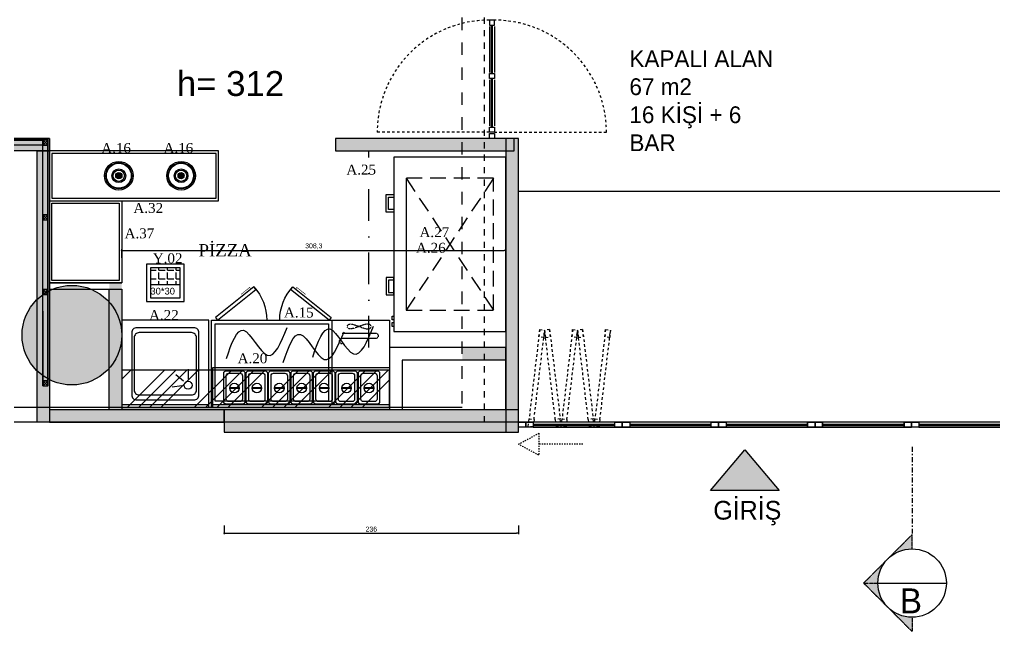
# Model space of a CAD drawing. Header units: inches. Extents: x 19839 to 37459, y -6108 to 838.
# Drawn here: x 35183 to 35965, y -2775 to -2284 of the extents above; entities that cross this region are included whole.
import ezdxf
from ezdxf.enums import TextEntityAlignment as Align

# ---------------------------------------------------------------- set-up
doc = ezdxf.new("R2010")
doc.units = ezdxf.units.IN
doc.header["$MEASUREMENT"] = 0
for name, pattern in [('AXE_D2', [0.546806, 0.264583, -0.105833, 0.070556, -0.105833]), ('DASHDOTX2', [50.8, 25.4, -12.7, 0, -12.7]), ('DASHED', [0.75, 0.5, -0.25]), ('HIDDENX2', [19.05, 12.7, -6.35]), ('JIS_02_1.0', [2, 1, -1])]:
    doc.linetypes.add(name, pattern=pattern)
doc.layers.get('Defpoints').update_dxf_attribs({"lineweight": 5})
for name, color, linetype in [('. JLL Mavi', 5, 'Continuous'), ('01_Existing Wall Hatch', 251, 'Continuous'), ('ABOVE-ATA', 235, 'JIS_02_1.0'), ('ALUMINIUM-ATA', 152, 'Continuous'), ('AVM100_01_KOLON-05', 5, 'Continuous'), ('AVM100_02_KAPEN-CAM-GORUNUS', 253, 'Continuous'), ('COLOUR 2-ATA', 9, 'JIS_02_1.0'), ('ELE-5-ATA', 57, 'Continuous'), ('GLASS-ATA', 140, 'Continuous'), ('GYPSUM-ATA', 11, 'Continuous'), ('Kıtc-002 Çizgi', 7, 'Continuous'), ('Kıtc-028 Yer Izgarası', 252, 'Continuous'), ('Kıtc-041 İstif Rafı', 7, 'Continuous'), ('SECTION-ATA', 211, 'AXE_D2'), ('STEEL-ATA', 111, 'Continuous'), ('TXT-ATA', 7, 'Continuous')]:
    doc.layers.add(name, color=color, linetype=linetype)
doc.styles.add('ATA', font='GOTHIC.TTF')
doc.styles.add('attdef', font='GOTHIC.TTF')
doc.styles.get("Standard").update_dxf_attribs({"font": 'arial.ttf'})
doc.dimstyles.new('ATA 1_20', dxfattribs={"dimtxt": 4, "dimasz": 1.5, "dimexe": 1, "dimexo": 4, "dimgap": 1, "dimtad": 1, "dimdec": 1, "dimzin": 9, "dimtxsty": 'ATA', "dimblk": 'DOT', "dimcen": 2, "dimclrd": 256, "dimclre": 256, "dimclrt": 256, "dimadec": 1, "dimazin": 2, "dimtfac": 1, "dimtdec": 1, "dimtix": 1, "dimtmove": 2, "dimatfit": 3, "dimldrblk": 'ARCHTICK', "dimfxl": 6, "dimfxlon": 1, "dimarcsym": 0})

# ---------------------------------------------------------------- blocks, each defined once
blk = doc.blocks.new('zemin 2')
at = {"layer": '01_Existing Wall Hatch'}
h = blk.add_hatch(color=0, dxfattribs=at)
h.dxf.hatch_style = 1
edge = h.paths.add_edge_path()
edge.add_arc((21070.89, 2993.75), 40, 0, 360)
at = {"layer": 'ABOVE-ATA', "color": 0, "ltscale": 10}
blk.add_line((21384.21, 2938.75, 0), (21384.21, 3958.88, 0), dxfattribs=at)
at = {"layer": 'AVM100_01_KOLON-05', "color": 0}
blk.add_circle((21070.89, 2993.75), 40, dxfattribs=at)
at = {"layer": 'AVM100_02_KAPEN-CAM-GORUNUS', "color": 0}
for p, q in [((21384.21, 2935.75), (20460.89, 2935.75)), ((21825.21, 2923.75), (20460.89, 2923.75))]:
    blk.add_line(p, q, dxfattribs=at)
at = {"layer": 'GYPSUM-ATA', "color": 0}
for p, q in [((21047.69, 3146.35), (20465.01, 3146.35)), ((20469.01, 3150.35), (21047.69, 3150.35)), ((21047.69, 2952.97), (21047.69, 3150.35)), ((21047.81, 3150.23), (21051.57, 3146.47)), ((21047.81, 3146.47), (21051.57, 3150.23)), ((21047.81, 3150.23), (21051.57, 3146.47)), ((21047.81, 3146.47), (21051.57, 3150.23)), ((21051.69, 2952.97), (21051.69, 3150.35)), ((21047.81, 3090.23), (21051.57, 3086.47)), ((21047.81, 3086.47), (21051.57, 3090.23)), ((21047.81, 3030.23), (21051.57, 3026.47)), ((21047.81, 3026.47), (21051.57, 3030.23)), ((21047.69, 3012.89), (21047.69, 2956.97)), ((21047.81, 2956.85), (21051.57, 2953.09)), ((21047.81, 2953.09), (21051.57, 2956.85))]:
    blk.add_line(p, q, dxfattribs=at)
for points in [[(21052.89, 2952.75), (21052.89, 3151.75), (20464.21, 3151.75)], [(21051.69, 2953.17), (21051.69, 3150.55), (20464.21, 3150.55)]]:
    blk.add_lwpolyline(points, dxfattribs=at)
for points in [[(21047.69, 3146.35), (21051.69, 3146.35), (21051.69, 3150.35), (21047.69, 3150.35)], [(21047.69, 3146.35), (21051.69, 3146.35), (21051.69, 3150.35), (21047.69, 3150.35)], [(21047.81, 3146.47), (21051.57, 3146.47), (21051.57, 3150.23), (21047.81, 3150.23)], [(21047.81, 3146.47), (21051.57, 3146.47), (21051.57, 3150.23), (21047.81, 3150.23)], [(21047.69, 3086.35), (21051.69, 3086.35), (21051.69, 3090.35), (21047.69, 3090.35)], [(21047.81, 3086.47), (21051.57, 3086.47), (21051.57, 3090.23), (21047.81, 3090.23)], [(21047.69, 3026.35), (21051.69, 3026.35), (21051.69, 3030.35), (21047.69, 3030.35)], [(21047.81, 3026.47), (21051.57, 3026.47), (21051.57, 3030.23), (21047.81, 3030.23)], [(21047.69, 2952.97), (21051.69, 2952.97), (21051.69, 2956.97), (21047.69, 2956.97)], [(21047.81, 2953.09), (21051.57, 2953.09), (21051.57, 2956.85), (21047.81, 2956.85)]]:
    blk.add_lwpolyline(points, close=True, dxfattribs=at)
at = {"layer": '. JLL Mavi', "color": 0}
blk.add_text('h= 312', height=20, dxfattribs=at).set_placement((21155.07, 3185.84, -1140.6))
blk = doc.blocks.new('sect_sign')
h = blk.add_hatch(color=0)
h.paths.add_polyline_path([(27.5, 0, -0.198912), (19.45, -19.45), (38.89, 0)])
h.paths.add_polyline_path([(-38.89, 0), (-19.45, -19.45, -0.198912), (-27.5, 0)])
blk.add_hatch(color=0).paths.add_polyline_path([(-19.45, -19.45), (0, -38.89), (19.45, -19.45, -0.414214)])
at = {"color": 0}
for p, q in [((0, -38.89), (-38.89, 0)), ((-27.5, 0), (-38.89, 0)), ((38.89, 0), (0, -38.89)), ((27.5, 0), (38.89, 0)), ((0, -38.89), (0, -27.5))]:
    blk.add_line(p, q, dxfattribs=at)
blk = doc.blocks.new('*U94')
at = {"color": 0, "linetype": 'Continuous'}
blk.add_line((27.5, 0), (-27.5, 0), dxfattribs=at)
blk.add_circle((0, 0), 27.5, dxfattribs=at)
at = {"xscale": -1, "rotation": 89.99999999999993}
blk.add_blockref('sect_sign', (0, 0), dxfattribs=at)
at = {"layer": 'SECTION-ATA', "color": 7, "style": 'attdef', "flags": 4}
blk.add_attdef('SECT', text='', height=20, dxfattribs=at).set_placement((0, -2), align=Align.BOTTOM_CENTER)
blk.add_attdef('PAGE', text='', height=10, dxfattribs=at).set_placement((0, -3), align=Align.TOP_CENTER)
blk = doc.blocks.new('A$C014F030A')
at = {"layer": 'Kıtc-002 Çizgi'}
for p, q in [((14, 6.1), (0, 6.1)), ((0, 6.1), (0, 0)), ((2, 6.1), (2, 2)), ((2, 2), (12, 2)), ((12, 2), (12, 6.1)), ((14, 0), (14, 6.1)), ((0, 0), (14, 0))]:
    blk.add_line(p, q, dxfattribs=at)
blk = doc.blocks.new('A$C591000E1')
at = {"layer": 'Kıtc-002 Çizgi'}
for points in [[(127.76, 6.1), (130.83, 6.1), (130.83, 4.69), (127.76, 4.69)], [(132.95, 6.1), (136.01, 6.1), (136.01, 4.69), (132.95, 4.69)]]:
    blk.add_lwpolyline(points, close=True, dxfattribs=at)
at = {"layer": 'Kıtc-041 İstif Rafı', "linetype": 'HIDDENX2'}
for p, q in [((17, 16.1), (123, 86.1)), ((17, 86.1), (123, 16.1))]:
    blk.add_line(p, q, dxfattribs=at)
at = {"layer": 'Kıtc-041 İstif Rafı'}
blk.add_line((17, 16.1), (123, 16.1), dxfattribs=at)
blk.add_lwpolyline([(0, 6.1), (140, 6.1), (140, 96.1), (0, 96.1)], close=True, dxfattribs=at)
at = {"layer": 'Kıtc-041 İstif Rafı', "linetype": 'HIDDENX2'}
blk.add_lwpolyline([(17, 16.1), (123, 16.1), (123, 86.1), (17, 86.1)], close=True, dxfattribs=at)
at = {"layer": 'Kıtc-002 Çizgi', "xscale": -1}
blk.add_blockref('A$C014F030A', (44.11, 0), dxfattribs=at)
at = {"layer": 'Kıtc-002 Çizgi'}
blk.add_blockref('A$C014F030A', (96.71, 0), dxfattribs=at)
blk = doc.blocks.new('A$C20263615')
at = {"layer": 'Kıtc-002 Çizgi'}
blk.add_line((143, 94.83), (0, 94.83), dxfattribs=at)
at = {"layer": 'Kıtc-002 Çizgi', "linetype": 'DASHED', "ltscale": 0.1}
for p, q in [((109.17, 32.59), (109, 31.86)), ((109, 31.86), (109.17, 31.12)), ((109.66, 33.23), (109.17, 32.59)), ((110.47, 33.69), (109.66, 33.23)), ((111.62, 33.86), (110.47, 33.69)), ((113.07, 33.69), (111.62, 33.86)), ((114.78, 33.23), (113.07, 33.69)), ((116.64, 32.59), (114.78, 33.23)), ((118.59, 31.86), (116.64, 32.59)), ((116.64, 31.12), (118.59, 31.86)), ((118.59, 31.86), (120.54, 32.59)), ((120.54, 31.12), (118.59, 31.86)), ((120.54, 32.59), (122.4, 33.23)), ((122.4, 33.23), (124.1, 33.69)), ((124.1, 33.69), (125.56, 33.86)), ((125.56, 33.86), (126.7, 33.69)), ((126.7, 33.69), (127.52, 33.23)), ((127.52, 33.23), (128.01, 32.59)), ((128.01, 32.59), (128.17, 31.86)), ((128.17, 31.86), (128.01, 31.12)), ((109.17, 31.12), (109.66, 30.48)), ((109.66, 30.48), (110.47, 30.03)), ((110.47, 30.03), (111.62, 29.86)), ((111.62, 29.86), (113.07, 30.03)), ((113.07, 30.03), (114.78, 30.48)), ((114.78, 30.48), (116.64, 31.12)), ((122.4, 30.48), (120.54, 31.12)), ((124.1, 30.03), (122.4, 30.48)), ((125.56, 29.86), (124.1, 30.03)), ((126.7, 30.03), (125.56, 29.86)), ((127.52, 30.48), (126.7, 30.03)), ((128.01, 31.12), (127.52, 30.48))]:
    blk.add_line(p, q, dxfattribs=at)
at = {"layer": 'Kıtc-002 Çizgi'}
for points in [[(143, 26.83), (143, 96.83), (0, 96.83), (0, 26.83)], [(34.05, 0), (3.15, 24.77), (4.8, 26.83), (35.7, 2.06)], [(65.2, 0), (96.1, 24.77), (94.44, 26.83), (63.55, 2.06)]]:
    blk.add_lwpolyline(points, close=True, dxfattribs=at)
at = {"layer": 'Kıtc-002 Çizgi', "linetype": 'DASHED'}
blk.add_lwpolyline([(97, 94.83), (97, 26.83)], dxfattribs=at)
blk.add_lwpolyline([(94, 91.83), (3, 91.83), (3, 29.83), (94, 29.83)], close=True, dxfattribs=at)
for points in [[(131.67, 41.51), (105, 41.51, -1), (105, 45.86)], [(105, 37.17), (131.67, 37.17, 1), (131.67, 41.51)]]:
    blk.add_lwpolyline(points, format="xyb", dxfattribs=at)
at = {"layer": 'Kıtc-002 Çizgi', "const_width": 0.44}
for points in [[(31.79, 1.81), (30.72, 0.48), (25.05, 5.03), (23.6, 6.19)], [(67.46, 1.81), (68.52, 0.48), (74.19, 5.03), (75.64, 6.19)]]:
    blk.add_lwpolyline(points, dxfattribs=at)
at = {"layer": 'Kıtc-002 Çizgi'}
for centre, start, end in [((4.8, 26.83), 317.45675, 0), ((94.44, 26.83), 180, 222.54325)]:
    blk.add_arc(centre, 39.6, start, end, dxfattribs=at)
blk = doc.blocks.new('A$C01E77913')
at = {"layer": 'Kıtc-002 Çizgi'}
for points in [[(2, 26.8), (15, 26.8, -0.414214), (17, 24.8), (17, 2, -0.414214), (15, 0), (2, 0, -0.414214), (0, 2), (0, 24.8, -0.414214)], [(4, 24.8), (13, 24.8, -0.414214), (15, 22.8), (15, 4, -0.414214), (13, 2), (4, 2, -0.414214), (2, 4), (2, 22.8, -0.414214)]]:
    blk.add_lwpolyline(points, format="xyb", close=True, dxfattribs=at)
blk.add_lwpolyline([(4.71, 14.27), (12.21, 14.27), (12.21, 13.52), (4.71, 13.52)], close=True, dxfattribs=at)
blk.add_circle((8.46, 13.87), 3.82, dxfattribs=at)
blk = doc.blocks.new('A$C357E3BED')
at = {"layer": 'Kıtc-002 Çizgi'}
blk.add_lwpolyline([(142, 32), (0, 32), (0, 0), (142, 0)], close=True, dxfattribs=at)
at = {"layer": 'Kıtc-002 Çizgi', "xscale": -1}
for p in [(25.91, 2.6), (43.91, 2.6), (61.91, 2.6), (79.91, 2.6), (97.91, 2.6), (115.91, 2.6), (133.91, 2.6)]:
    blk.add_blockref('A$C01E77913', p, dxfattribs=at)
blk = doc.blocks.new('A$C00CD139F')
at = {"layer": 'Kıtc-041 İstif Rafı', "color": 4}
for points in [[(11.99, 57.53), (25.84, 34.95), (44.8, 54.98), (60.84, 32.76)], [(57.56, 60.81), (71.41, 38.23), (90.36, 58.26), (106.4, 36.04)], [(81.25, 56.44), (95.1, 33.86), (114.06, 53.89), (130.1, 31.67)]]:
    blk.add_spline(points, degree=3, dxfattribs=at)
at = {"layer": 'Kıtc-002 Çizgi'}
blk.add_blockref('A$C357E3BED', (1, 64.83), dxfattribs=at)
at = {"layer": 'Kıtc-041 İstif Rafı'}
blk.add_blockref('A$C20263615', (0, 0), dxfattribs=at)
blk = doc.blocks.new('A$C59A6314D')
at = {"layer": 'Kıtc-002 Çizgi'}
for p, q in [((16.52, 47.29), (16.52, 39.4)), ((20.43, 48.95), (26.53, 43.94)), ((21.66, 52.76), (29.47, 53.87))]:
    blk.add_line(p, q, dxfattribs=at)
for points in [[(0, 0), (70, 0), (70, 70), (0, 70)], [(0, 68), (70, 68), (70, 70), (0, 70)]]:
    blk.add_lwpolyline(points, close=True, dxfattribs=at)
for points in [[(12, 6), (58, 6, 0.414214), (62, 10), (62, 60, 0.414214), (58, 64), (12, 64, 0.414214), (8, 60), (8, 10, 0.414214)], [(14, 10), (56, 10, 0.414214), (60, 14), (60, 56, 0.414214), (56, 60), (14, 60, 0.414214), (10, 56), (10, 14, 0.414214)]]:
    blk.add_lwpolyline(points, format="xyb", close=True, dxfattribs=at)
blk.add_circle((16.71, 52.26), 3.19, dxfattribs=at)
blk = doc.blocks.new('A$C1B107A17')
at = {"layer": 'Kıtc-002 Çizgi'}
h = blk.add_hatch(dxfattribs=at)
h.set_pattern_fill('ANSI34', color=254, scale=2, angle=180, style=0)
h.set_pattern_definition([(225, (4612.32, 2067.5), (26.94077, -26.94077), []), (225, (4603.34, 2067.5), (26.94077, -26.94077), []), (225, (4594.36, 2067.5), (26.94077, -26.94077), []), (225, (4585.38, 2067.5), (26.94077, -26.94077), [])])
h.paths.add_polyline_path([(215, 0), (215, 30), (0, 30), (0, 0)])
blk.add_lwpolyline([(215, 30), (0, 30), (0, 0), (215, 0)], close=True, dxfattribs=at)
blk = doc.blocks.new('A$C28B02751')
at = {"linetype": 'Continuous'}
h = blk.add_hatch(color=256, dxfattribs=at)
h.paths.add_polyline_path([(1, 11.5, 1), (22, 11.5, 1)])
h.paths.add_polyline_path([(21.5, 11.5, -1), (1.5, 11.5, -1)], flags=16)
h.paths.add_polyline_path([(17, 11.5, -1), (6, 11.5, -1)], flags=0)
h.paths.add_polyline_path([(16, 11.5, -1), (7, 11.5, -1)], flags=0)
h.paths.add_polyline_path([(14, 11.5, -1), (9, 11.5, -1)], flags=0)
h = blk.add_hatch(color=256, dxfattribs=at)
h.paths.add_polyline_path([(17, 11.5, 1), (6, 11.5, 1)])
h.paths.add_polyline_path([(7, 11.5, -1), (16, 11.5, -1)], flags=16)
h.paths.add_polyline_path([(9, 11.5, -1), (14, 11.5, -1)], flags=0)
blk.add_hatch(color=256, dxfattribs=at).paths.add_polyline_path([(14, 11.5, 1), (9, 11.5, 1)])
h = blk.add_hatch(dxfattribs=at)
h.set_pattern_fill('AR-CONC', color=256, scale=20, angle=180, style=0)
h.set_pattern_definition([(230, (9440.36, 5563.46), (-143.452, 12.5504), [15, -165]), (175, (9440.36, 5563.46), (27.7503, -150.4384), [12, -132]), (280.4514, (9428.4, 5564.5), (-115.7019, -137.8879), [12.748, -140.2284]), (226.1842, (9440.36, 5523.46), (-213.4482, 33.1038), [22.5, -247.5]), (276.6356, (9422.57, 5526.22), (-186.9325, -194.8236), [19.122, -210.3426]), (171.1842, (9440.36, 5523.46), (-186.9324, -194.8237), [18, -198]), (201, (9420.36, 5533.46), (-119.3814, 80.5238), [15, -165]), (146, (9420.36, 5533.46), (-48.663, -145.03), [12, -132]), (251.4514, (9410.41, 5540.17), (-168.0445, -64.5061), [12.748, -140.2284]), (217.5, (9440.36, 5563.46), (-2.43197, -66.57877), [0, -130.4, 0, -134, 0, -132.5]), (187.5, (9440.36, 5563.46), (-52.6139, -78.88234), [0, -76.4, 0, -127.4, 0, -50.5]), (147.5, (9484.96, 5563.46), (-106.7645, 4.51097), [0, -50, 0, -156, 0, -207]), (137.5, (9504.96, 5563.46), (-116.6372, -20.021), [0, -65, 0, -103.6, 0, -147])])
h.paths.add_polyline_path([(14, 11.5, 1), (9, 11.5, 1)])
for radius in [11.5, 10.5, 10, 5.5, 4.5, 2.5]:
    blk.add_circle((11.5, 11.5, 0), radius, dxfattribs=at)
blk = doc.blocks.new('A$C13EC1C8F')
at = {"layer": 'Kıtc-002 Çizgi'}
blk.add_blockref('A$C28B02751', (3.13, 0, 0), dxfattribs=at)
at = {"layer": 'Kıtc-002 Çizgi', "insert": (0.56, 37.79), "char_height": 8, "attachment_point": 1}
blk.add_mtext_dynamic_manual_height_columns('{\\fTimes New Roman|b0|i0|c162|p18;A.16}', width=42.8092, gutter_width=12.5, heights=[0], dxfattribs=at)
blk = doc.blocks.new('A$C0F7573D6')
at = {"layer": 'Kıtc-002 Çizgi'}
for points in [[(58, 0), (0, 0), (0, 66.01), (58, 66.01)], [(56, 2), (2, 2), (2, 64.01), (56, 64.01)]]:
    blk.add_lwpolyline(points, close=True, dxfattribs=at)
blk = doc.blocks.new('A$C1AAB3821')
at = {"layer": 'Kıtc-028 Yer Izgarası'}
for p, q in [((30, 30), (0, 30)), ((0, 30), (0, 0)), ((27, 27), (3, 27)), ((3, 27), (3, 3)), ((3, 25.24), (7.74, 25.24)), ((9.65, 25.24), (9.65, 27)), ((9.65, 25.24), (14.73, 25.24)), ((16.63, 25.24), (16.63, 27)), ((16.63, 25.24), (21.71, 25.24)), ((23.62, 25.24), (23.62, 27)), ((23.62, 25.24), (27, 25.24)), ((27, 3), (27, 27)), ((30, 0), (30, 30)), ((3, 18.25), (7.74, 18.25)), ((9.65, 18.25), (9.65, 23.33)), ((9.65, 18.25), (14.73, 18.25)), ((9.65, 13.5), (9.65, 16.35)), ((16.63, 18.25), (16.63, 23.33)), ((16.63, 18.25), (21.71, 18.25)), ((16.63, 13.5), (16.63, 16.35)), ((23.62, 18.25), (23.62, 23.33)), ((23.62, 18.25), (27, 18.25)), ((23.62, 13.5), (23.62, 16.35)), ((27, 13.5), (3, 13.5)), ((3, 13.5), (3, 3)), ((27, 3), (27, 13.5)), ((0, 0), (30, 0)), ((3, 3), (27, 3)), ((3, 3), (27, 3))]:
    blk.add_line(p, q, dxfattribs=at)
blk.add_text('30*30', height=5.4, dxfattribs=at).set_placement((3, 5.64))
blk = doc.blocks.new('_Dot')
at = {"color": 0, "linetype": 'ByBlock', "lineweight": -2}
blk.add_line((-0.5, 0), (-1, 0), dxfattribs=at)
at = {"color": 0, "linetype": 'ByBlock', "const_width": 0.5}
blk.add_lwpolyline([(-0.25, 0, 1), (0.25, 0, 1)], format="xyb", close=True, dxfattribs=at)
blk = doc.blocks.new('*D96')
at = {"lineweight": -2, "transparency": 16777216}
for p, q in [((35264.74, -2475), (35264.74, -2468)), ((35266.24, -2469), (35571.56, -2469)), ((35573.06, -2475), (35573.06, -2468))]:
    blk.add_line(p, q, dxfattribs=at)
at = {"layer": 'Defpoints', "color": 0, "transparency": 16777216}
for p in [(35573.06, -2469), (35264.74, -2548.58), (35573.06, -2547.08)]:
    blk.add_point(p, dxfattribs=at)
at = {"lineweight": -2, "transparency": 16777216, "xscale": 1.5, "yscale": 1.5, "zscale": 1.5, "rotation": 180}
blk.add_blockref('_Dot', (35264.74, -2469), dxfattribs=at)
at = {"lineweight": -2, "transparency": 16777216, "xscale": 1.5, "yscale": 1.5, "zscale": 1.5}
blk.add_blockref('_Dot', (35573.06, -2469), dxfattribs=at)
at = {"transparency": 16777216, "insert": (35418.9, -2465.71), "char_height": 4, "attachment_point": 5, "style": 'ATA'}
blk.add_mtext('308,3', dxfattribs=at)
blk = doc.blocks.new('_ArchTick')
at = {"color": 0, "linetype": 'ByBlock', "const_width": 0.15}
blk.add_lwpolyline([(-0.5, -0.5), (0.5, 0.5)], dxfattribs=at)
blk = doc.blocks.new('*D110')
at = {"lineweight": -2, "transparency": 16777216}
for p, q in [((35347.06, -2690), (35347.06, -2697)), ((35583.06, -2690), (35583.06, -2697)), ((35348.56, -2696), (35581.56, -2696))]:
    blk.add_line(p, q, dxfattribs=at)
at = {"layer": 'Defpoints', "color": 0, "transparency": 16777216}
for p in [(35347.06, -2615.08), (35583.06, -2615.08), (35583.06, -2696)]:
    blk.add_point(p, dxfattribs=at)
at = {"lineweight": -2, "transparency": 16777216, "xscale": 1.5, "yscale": 1.5, "zscale": 1.5, "rotation": 180}
blk.add_blockref('_Dot', (35347.06, -2696), dxfattribs=at)
at = {"lineweight": -2, "transparency": 16777216, "xscale": 1.5, "yscale": 1.5, "zscale": 1.5}
blk.add_blockref('_Dot', (35583.06, -2696), dxfattribs=at)
at = {"transparency": 16777216, "insert": (35465.06, -2692.9), "char_height": 4, "attachment_point": 5, "style": 'ATA'}
blk.add_mtext('236', dxfattribs=at)

msp = doc.modelspace()

# ---------------------------------------------------------------- hatches: boundary and pattern name
at = {"layer": '01_Existing Wall Hatch'}
h = msp.add_hatch(color=256, dxfattribs=at)
h.dxf.hatch_style = 1
h.paths.add_polyline_path([(35206.74, -2388.68), (34734.38, -2389.08), (34734.38, -2379.08), (35206.74, -2378.68)])
h = msp.add_hatch(color=256, dxfattribs=at)
h.dxf.hatch_style = 1
h.paths.add_polyline_path([(35579.74, -2379.08), (35436.4, -2379.08), (35436.4, -2389.08), (35579.74, -2389.08)])
h = msp.add_hatch(color=256, dxfattribs=at)
h.dxf.hatch_style = 1
h.paths.add_polyline_path([(35573.06, -2597.08), (35583.06, -2597.08), (35583.06, -2379.08), (35573.06, -2379.08)])
h = msp.add_hatch(color=256, dxfattribs=at)
h.dxf.hatch_style = 1
h.paths.add_polyline_path([(35206.74, -2389.08), (35206.74, -2607.08), (35196.74, -2607.08), (35196.74, -2389.08)])
h = msp.add_hatch(color=256, dxfattribs=at)
h.dxf.hatch_style = 1
h.paths.add_polyline_path([(35264.74, -2495.09), (35264.74, -2597.08), (35254.74, -2597.08), (35254.74, -2495.09)])
h = msp.add_hatch(color=256, dxfattribs=at)
h.dxf.hatch_style = 1
h.paths.add_polyline_path([(35555.78, -2547.08), (35538.06, -2547.08), (35538.06, -2557.08), (35555.78, -2557.08)])
h.paths.add_polyline_path([(35579.74, -2547.08), (35555.78, -2547.08), (35555.78, -2557.08), (35579.74, -2557.08)])
h = msp.add_hatch(color=256, dxfattribs=at)
h.dxf.hatch_style = 1
h.paths.add_polyline_path([(35206.74, -2607.08), (35347.06, -2607.08), (35347.06, -2597.08), (35206.74, -2597.08)])
h = msp.add_hatch(color=256, dxfattribs=at)
h.dxf.hatch_style = 1
h.paths.add_polyline_path([(35347.06, -2597.08), (35347.06, -2615.08), (35583.06, -2615.08), (35583.06, -2597.08)])
at = {"layer": 'TXT-ATA'}
h = msp.add_hatch(color=256, dxfattribs=at)
h.dxf.hatch_style = 1
h.paths.add_polyline_path([(35764.81, -2629.15), (35792.42, -2661.79), (35737.2, -2661.79)])

# ---------------------------------------------------------------- linework, layer by layer
msp.add_line((35583.06, -2421.47), (35979.06, -2421.47))
at = {"layer": 'ABOVE-ATA', "ltscale": 5}
msp.add_line((35555.78, -2607.08, 0), (35555.78, -1572.08, 0), dxfattribs=at)
at = {"layer": 'ALUMINIUM-ATA'}
for points in [[(35589.06, -2611.08), (35583.06, -2611.08), (35583.06, -2607.08), (35589.06, -2607.08)], [(35595.06, -2611.08), (35589.06, -2611.08), (35589.06, -2607.08), (35595.06, -2607.08)], [(35595.06, -2611.08), (35589.06, -2611.08), (35589.06, -2607.08), (35595.06, -2607.08)], [(35666.44, -2611.08), (35660.44, -2611.08), (35660.44, -2607.08), (35666.44, -2607.08)], [(35666.44, -2611.08), (35660.44, -2611.08), (35660.44, -2607.08), (35666.44, -2607.08)], [(35672.44, -2611.08), (35666.44, -2611.08), (35666.44, -2607.08), (35672.44, -2607.08)], [(35743.82, -2611.08), (35737.82, -2611.08), (35737.82, -2607.08), (35743.82, -2607.08)], [(35743.82, -2611.08), (35737.82, -2611.08), (35737.82, -2607.08), (35743.82, -2607.08)], [(35749.82, -2611.08), (35743.82, -2611.08), (35743.82, -2607.08), (35749.82, -2607.08)], [(35749.82, -2611.08), (35743.82, -2611.08), (35743.82, -2607.08), (35749.82, -2607.08)], [(35815.2, -2611.08), (35821.2, -2611.08), (35821.2, -2607.08), (35815.2, -2607.08)], [(35821.2, -2611.08), (35815.2, -2611.08), (35815.2, -2607.08), (35821.2, -2607.08)], [(35821.2, -2611.08), (35827.2, -2611.08), (35827.2, -2607.08), (35821.2, -2607.08)], [(35827.2, -2611.08), (35821.2, -2611.08), (35821.2, -2607.08), (35827.2, -2607.08)], [(35827.2, -2611.08), (35821.2, -2611.08), (35821.2, -2607.08), (35827.2, -2607.08)], [(35827.2, -2611.08), (35821.2, -2611.08), (35821.2, -2607.08), (35827.2, -2607.08)], [(35892.58, -2611.08), (35898.58, -2611.08), (35898.58, -2607.08), (35892.58, -2607.08)], [(35898.58, -2611.08), (35892.58, -2611.08), (35892.58, -2607.08), (35898.58, -2607.08)], [(35904.58, -2611.08), (35898.58, -2611.08), (35898.58, -2607.08), (35904.58, -2607.08)], [(35904.58, -2611.08), (35898.58, -2611.08), (35898.58, -2607.08), (35904.58, -2607.08)]]:
    msp.add_lwpolyline(points, close=True, dxfattribs=at)
at = {"layer": 'COLOUR 2-ATA'}
msp.add_line((35634.85, -2624.69), (35599.41, -2624.69), dxfattribs=at)
at = {"layer": 'COLOUR 2-ATA', "ltscale": 2, "elevation": 0}
for points in [[(35559.78, -2374.08), (35469.78, -2374.08)], [(35563.78, -2374.08), (35653.78, -2374.08)], [(35600.19, -2532.52), (35591.65, -2604.39)], [(35595.62, -2604.86), (35604.16, -2532.99)], [(35612.71, -2604.86), (35604.16, -2532.99)], [(35608.14, -2532.52), (35616.68, -2604.39)], [(35626.65, -2532.52), (35618.1, -2604.39)], [(35622.07, -2604.86), (35630.62, -2532.99)], [(35639.16, -2604.86), (35630.62, -2532.99)], [(35634.59, -2532.52), (35643.13, -2604.39)], [(35653.1, -2532.52), (35644.55, -2604.39)], [(35648.52, -2604.86), (35657.07, -2532.99)]]:
    msp.add_lwpolyline(points, dxfattribs=at)
for points in [[(35604.16, -2532.99), (35603.45, -2538.95), (35599.48, -2538.47), (35600.19, -2532.52)], [(35604.16, -2532.99), (35604.87, -2538.95), (35608.84, -2538.47), (35608.14, -2532.52)], [(35630.62, -2532.99), (35629.91, -2538.95), (35625.94, -2538.47), (35626.64, -2532.52)], [(35630.62, -2532.99), (35631.33, -2538.95), (35635.3, -2538.47), (35634.59, -2532.52)], [(35657.07, -2532.99), (35656.36, -2538.95), (35652.39, -2538.47), (35653.1, -2532.52)], [(35595.62, -2604.86), (35594.91, -2610.82), (35590.94, -2610.34), (35591.65, -2604.39)], [(35612.71, -2604.86), (35613.42, -2610.82), (35617.39, -2610.34), (35616.68, -2604.39)], [(35622.07, -2604.86), (35621.36, -2610.82), (35617.39, -2610.34), (35618.1, -2604.39)], [(35639.16, -2604.86), (35639.87, -2610.82), (35643.84, -2610.34), (35643.14, -2604.39)], [(35648.52, -2604.86), (35647.82, -2610.82), (35643.84, -2610.34), (35644.55, -2604.39)]]:
    msp.add_lwpolyline(points, close=True, dxfattribs=at)
at = {"layer": 'COLOUR 2-ATA'}
msp.add_lwpolyline([(35583.08, -2624.69), (35599.41, -2615.89), (35599.41, -2633.49), (35583.08, -2624.69)], dxfattribs=at)
at = {"layer": 'COLOUR 2-ATA', "ltscale": 2}
for centre, start, end in [((35559.78, -2374.08, 0), 90, 180), ((35563.78, -2374.08, 0), 0, 90)]:
    msp.add_arc(centre, 90, start, end, dxfattribs=at)
at = {"layer": 'ELE-5-ATA'}
for p, q in [((35559.78, -2289.08, 0), (35559.78, -2326.08, 0)), ((35563.78, -2289.08, 0), (35563.78, -2326.08, 0)), ((35559.78, -2332.08, 0), (35559.78, -2369.08, 0)), ((35563.78, -2332.08, 0), (35563.78, -2369.08, 0))]:
    msp.add_line(p, q, dxfattribs=at)
for points in [[(35815.2, -2607.08), (35595.06, -2607.08)], [(35666.44, -2607.08), (35595.06, -2607.08)], [(35595.06, -2611.08), (35815.2, -2611.08)], [(35595.06, -2611.08), (35666.44, -2611.08)], [(35743.82, -2607.08), (35666.44, -2607.08)], [(35666.44, -2611.08), (35743.82, -2611.08)], [(35821.2, -2607.08), (35749.82, -2607.08)], [(35749.82, -2611.08), (35821.2, -2611.08)], [(35898.58, -2607.08), (35827.2, -2607.08)], [(35827.2, -2611.08), (35898.58, -2611.08)], [(35975.96, -2607.08), (35904.58, -2607.08)], [(35904.58, -2611.08), (35975.96, -2611.08)]]:
    msp.add_lwpolyline(points, dxfattribs=at)
at = {"layer": 'GLASS-ATA'}
for p, q in [((35561.38, -2327.08, 0), (35561.38, -2288.08, 0)), ((35561.78, -2327.08, 0), (35561.78, -2288.08, 0)), ((35562.18, -2327.08, 0), (35562.18, -2288.08, 0)), ((35561.38, -2370.08, 0), (35561.38, -2331.08, 0)), ((35561.78, -2370.08, 0), (35561.78, -2331.08, 0)), ((35562.18, -2370.08, 0), (35562.18, -2331.08, 0)), ((35595.06, -2608.58), (35660.44, -2608.58)), ((35595.06, -2609.08), (35660.44, -2609.08)), ((35595.06, -2609.58), (35660.44, -2609.58)), ((35672.44, -2608.58), (35737.82, -2608.58)), ((35672.44, -2609.08), (35737.82, -2609.08)), ((35672.44, -2609.58), (35737.82, -2609.58)), ((35749.82, -2608.58), (35815.2, -2608.58)), ((35749.82, -2609.08), (35815.2, -2609.08)), ((35749.82, -2609.58), (35815.2, -2609.58)), ((35827.2, -2608.58), (35892.58, -2608.58)), ((35827.2, -2609.08), (35892.58, -2609.08)), ((35827.2, -2609.58), (35892.58, -2609.58)), ((35904.58, -2608.58), (35969.96, -2608.58)), ((35904.58, -2609.08), (35969.96, -2609.08)), ((35904.58, -2609.58), (35969.96, -2609.58))]:
    msp.add_line(p, q, dxfattribs=at)
at = {"layer": 'GYPSUM-ATA'}
for points in [[(34734.38, -2379.08), (35206.74, -2379.08), (35206.74, -2389.08), (34734.38, -2389.08)], [(35206.74, -2495.09), (35264.74, -2495.09)], [(35206.74, -2500.09), (35264.74, -2500.09)]]:
    msp.add_lwpolyline(points, dxfattribs=at)
for points in [[(35579.74, -2379.08), (35436.4, -2379.08), (35436.4, -2389.08), (35579.74, -2389.08)], [(35573.06, -2615.08), (35583.06, -2615.08), (35583.06, -2379.08), (35573.06, -2379.08)], [(35206.74, -2389.08), (35206.74, -2607.08), (35196.74, -2607.08), (35196.74, -2389.08)], [(35264.74, -2500.09), (35264.74, -2597.08), (35254.74, -2597.08), (35254.74, -2500.09)], [(35206.74, -2607.08), (35347.06, -2607.08), (35347.06, -2597.08), (35206.74, -2597.08)]]:
    msp.add_lwpolyline(points, close=True, dxfattribs=at)
at = {"layer": 'GYPSUM-ATA', "elevation": 0}
for points in [[(35573.06, -2597.08), (35573.06, -2547.08), (35479.74, -2547.08), (35479.74, -2597.08)], [(35573.06, -2597.08), (35573.06, -2557.08), (35489.74, -2557.08), (35489.74, -2597.08)]]:
    msp.add_lwpolyline(points, dxfattribs=at)
msp.add_lwpolyline([(35347.06, -2597.08), (35347.06, -2615.08), (35583.06, -2615.08), (35583.06, -2597.08)], close=True, dxfattribs=at)
at = {"layer": 'Kıtc-002 Çizgi', "color": 1, "linetype": 'DASHDOTX2'}
msp.add_line((35463.06, -2547.08), (35463.06, -2389.08), dxfattribs=at)
at = {"layer": 'Kıtc-002 Çizgi'}
for points in [[(35206.74, -2429.08), (35342.4, -2429.08), (35342.4, -2389.08), (35206.74, -2389.08)], [(35208.74, -2427.08), (35340.4, -2427.08), (35340.4, -2391.08), (35208.74, -2391.08)]]:
    msp.add_lwpolyline(points, close=True, dxfattribs=at)
at = {"layer": 'SECTION-ATA', "ltscale": 15}
msp.add_line((35899.07, -2626.88), (35899.07, -2697.3), dxfattribs=at)
at = {"layer": 'STEEL-ATA', "elevation": 0}
for points in [[(35563.78, -2284.08), (35559.78, -2284.08), (35559.78, -2288.08), (35563.78, -2288.08)], [(35563.78, -2331.08), (35559.78, -2331.08), (35559.78, -2327.08), (35563.78, -2327.08)], [(35563.78, -2374.08), (35559.78, -2374.08), (35559.78, -2370.08), (35563.78, -2370.08)], [(35563.78, -2379.08), (35559.78, -2379.08), (35559.78, -2375.08), (35563.78, -2375.08)]]:
    msp.add_lwpolyline(points, close=True, dxfattribs=at)
at = {"layer": 'TXT-ATA'}
msp.add_lwpolyline([(35764.81, -2629.15), (35792.42, -2661.79), (35737.2, -2661.79), (35764.81, -2629.15)], dxfattribs=at)

# ---------------------------------------------------------------- block references
at = {"layer": '01_Existing Wall Hatch'}
msp.add_blockref('zemin 2', (14153.85, -5530.83), dxfattribs=at)
at = {"layer": 'Kıtc-002 Çizgi'}
for name, p in [('A$C13EC1C8F', (35247.77, -2420.58, 0)), ('A$C13EC1C8F', (35297.77, -2420.58, 0)), ('A$C0F7573D6', (35206.74, -2495.09)), ('A$C1AAB3821', (35284.74, -2510.08)), ('A$C1B107A17', (35264.74, -2595.08))]:
    msp.add_blockref(name, p, dxfattribs=at)
for name, p, rotation in [('A$C591000E1', (35476.96, -2394.08), 270), ('A$C59A6314D', (35334.74, -2525.08), 180)]:
    msp.add_blockref(name, p, dxfattribs=dict(at, rotation=rotation))
at = {"layer": 'Kıtc-041 İstif Rafı', "xscale": -1, "rotation": 180}
msp.add_blockref('A$C00CD139F', (35336.74, -2498.25), dxfattribs=at)
at = {"layer": 'SECTION-ATA'}
ref = msp.add_blockref('*U94', (35899.07, -2736.19), dxfattribs=dict(at, rotation=180))
ref.add_attrib('SECT', 'B', dxfattribs={"color": 7, "height": 20, "style": 'attdef'}).set_placement((35898.1, -2766.45), align=Align.BOTTOM_CENTER)

# ---------------------------------------------------------------- texts
at = {"layer": 'Kıtc-002 Çizgi', "insert": (35444.99, -2400.21), "char_height": 8, "attachment_point": 1, "rotation": 0.23969}
msp.add_mtext_dynamic_manual_height_columns('{\\fTimes New Roman|b0|i0|c162|p18;A.25}', width=42.8092, gutter_width=12.5, heights=[0], dxfattribs=at)
at = {"layer": 'Kıtc-002 Çizgi', "char_height": 8, "attachment_point": 1}
for s, insert in [('{\\fTimes New Roman|b0|i0|c162|p18;A.32}', (35274.11, -2430.96)), ('{\\fTimes New Roman|b0|i0|c162|p18;A.37}', (35267.04, -2451.33)), ('{\\fTimes New Roman|b0|i0|c162|p18;A.27}', (35503.75, -2450.37)), ('{\\fTimes New Roman|b0|i0|c162|p18;A.26}', (35500.91, -2462.92)), ('{\\fTimes New Roman|b0|i0|c162|p18;Y.02}', (35289.67, -2471.33)), ('{\\fTimes New Roman|b0|i0|c162|p18;A.22}', (35286.65, -2516.92)), ('{\\fTimes New Roman|b0|i0|c162|p18;A.15}', (35394.91, -2514.9)), ('{\\fTimes New Roman|b0|i0|c162|p18;A.20}', (35357.75, -2551.67))]:
    msp.add_mtext_dynamic_manual_height_columns(s, width=42.8092, gutter_width=12.5, heights=[0], dxfattribs=dict(at, insert=insert))
at = {"layer": 'Kıtc-002 Çizgi', "color": 3, "insert": (35326.35, -2463.91), "char_height": 10, "attachment_point": 1}
msp.add_mtext_dynamic_manual_height_columns('{\\fTimes New Roman|b0|i0|c162|p18;PİZZA}', width=50.232, gutter_width=12.5, heights=[0], dxfattribs=at)
at = {"layer": 'TXT-ATA', "attachment_point": 1, "style": 'ATA'}
for s, insert, char_height in [('KAPALI ALAN\\P67 m2\\P16 KİŞİ + 6 BAR', (35672.19, -2308.31), 13.5), ('GİRİŞ', (35739.52, -2670.21), 15)]:
    msp.add_mtext_dynamic_manual_height_columns(s, width=117.6308, gutter_width=10, heights=[0], dxfattribs=dict(at, insert=insert, char_height=char_height))

# ---------------------------------------------------------------- dimensions: what is measured, and where the dimension line sits
for base, p1, p2, picture, middle in [((35573.06, -2469), (35264.74, -2548.58), (35573.06, -2547.08), '*D96', (35418.9, -2465.71)), ((35583.06, -2696), (35347.06, -2615.08), (35583.06, -2615.08), '*D110', (35465.06, -2692.9))]:
    dim = msp.add_linear_dim(base=base, p1=p1, p2=p2, dimstyle='ATA 1_20')
    dim.commit()
    dim.dimension.update_dxf_attribs({"geometry": picture, "text_midpoint": middle})

doc.saveas('drawing.dxf')
